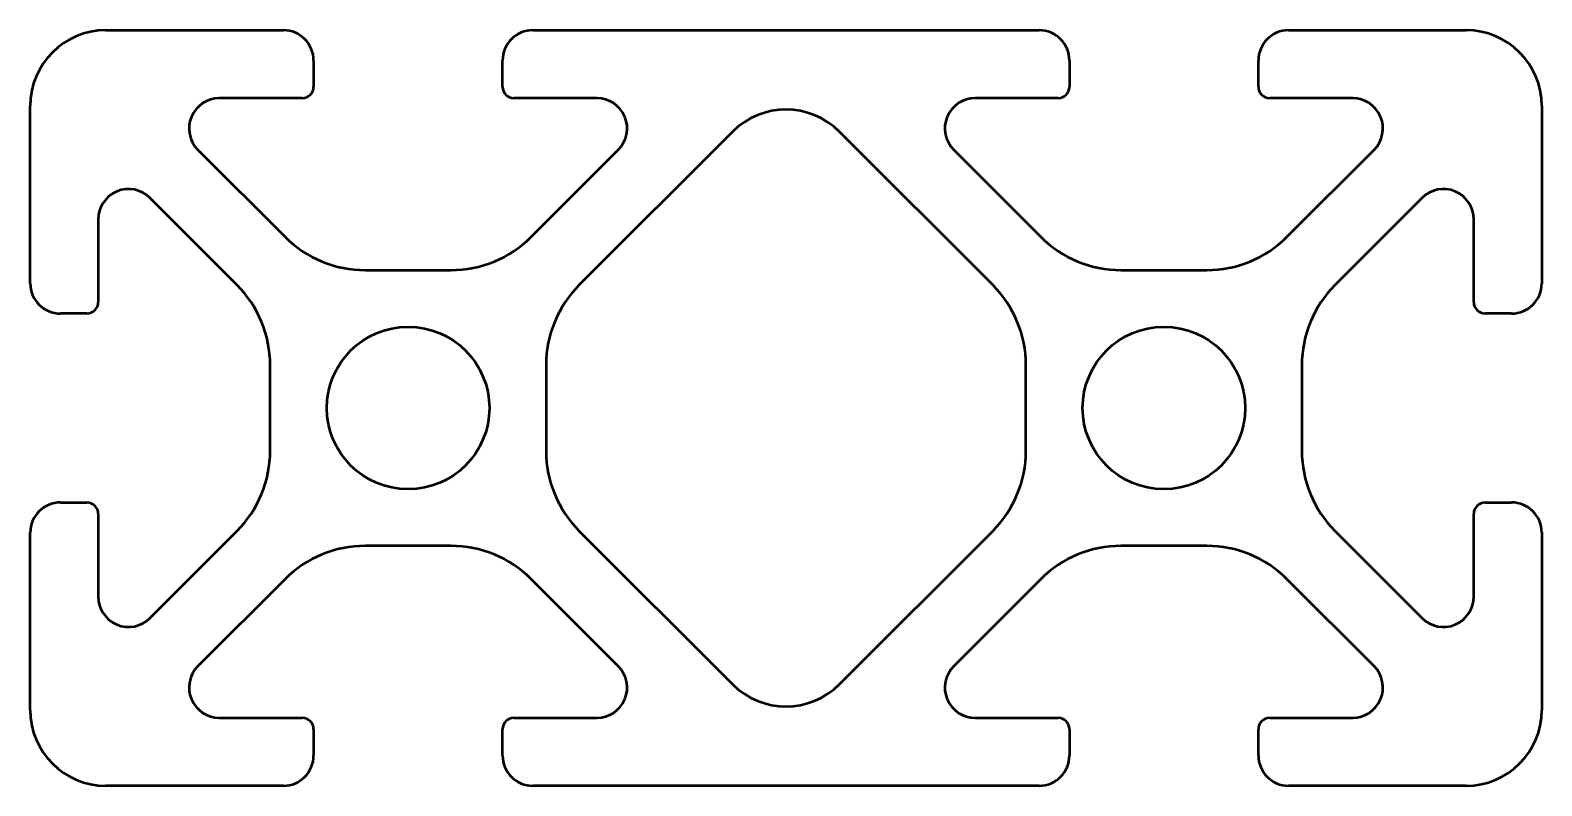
# Model space of a CAD drawing. Header units: millimetres. Extents: x -20 to 20, y -10 to 10.
import ezdxf

# ---------------------------------------------------------------- set-up
doc = ezdxf.new("R2010")
doc.units = ezdxf.units.MM
doc.layers.add('AM_0', color=7, linetype='Continuous', lineweight=50)

msp = doc.modelspace()

# ---------------------------------------------------------------- linework, layer by layer
at = {"layer": 'AM_0'}
for p, q in [((-18, 10), (-13.3, 10)), ((-6.7, 10), (6.7, 10)), ((13.3, 10), (18, 10)), ((-12.5, 9.2), (-12.5, 8.5)), ((-7.5, 8.5), (-7.5, 9.2)), ((7.5, 9.2), (7.5, 8.5)), ((12.5, 8.5), (12.5, 9.2)), ((-12.8, 8.2), (-14.996, 8.2)), ((-5.004, 8.2), (-7.2, 8.2)), ((7.2, 8.2), (5.004, 8.2)), ((14.996, 8.2), (12.8, 8.2)), ((-20, 3.3), (-20, 8)), ((20, 8), (20, 3.3)), ((-1.414, 7.313), (-5.471, 3.256)), ((5.471, 3.256), (1.414, 7.313)), ((-15.562, 6.834), (-13.256, 4.529)), ((-6.744, 4.529), (-4.438, 6.834)), ((4.438, 6.834), (6.744, 4.529)), ((13.256, 4.529), (15.562, 6.834)), ((-14.529, 3.256), (-16.834, 5.562)), ((16.834, 5.562), (14.529, 3.256)), ((-18.2, 4.996), (-18.2, 2.8)), ((18.2, 2.8), (18.2, 4.996)), ((-11.135, 3.65), (-8.865, 3.65)), ((8.865, 3.65), (11.135, 3.65)), ((-18.5, 2.5), (-19.2, 2.5)), ((19.2, 2.5), (18.5, 2.5)), ((-13.65, -1.135), (-13.65, 1.135)), ((-6.35, 1.135), (-6.35, -1.135)), ((6.35, -1.135), (6.35, 1.135)), ((13.65, 1.135), (13.65, -1.135)), ((-19.2, -2.5), (-18.5, -2.5)), ((-18.2, -2.8), (-18.2, -4.996)), ((18.2, -4.996), (18.2, -2.8)), ((18.5, -2.5), (19.2, -2.5)), ((-20, -8), (-20, -3.3)), ((-16.834, -5.562), (-14.529, -3.256)), ((-5.471, -3.256), (-1.414, -7.313)), ((1.414, -7.313), (5.471, -3.256)), ((14.529, -3.256), (16.834, -5.562)), ((20, -3.3), (20, -8)), ((-8.865, -3.65), (-11.135, -3.65)), ((11.135, -3.65), (8.865, -3.65)), ((-13.256, -4.529), (-15.562, -6.834)), ((-4.438, -6.834), (-6.744, -4.529)), ((6.744, -4.529), (4.438, -6.834)), ((15.562, -6.834), (13.256, -4.529)), ((-14.996, -8.2), (-12.8, -8.2)), ((-7.2, -8.2), (-5.004, -8.2)), ((5.004, -8.2), (7.2, -8.2)), ((12.8, -8.2), (14.996, -8.2)), ((-12.5, -8.5), (-12.5, -9.2)), ((-7.5, -9.2), (-7.5, -8.5)), ((7.5, -8.5), (7.5, -9.2)), ((12.5, -9.2), (12.5, -8.5)), ((-13.3, -10), (-18, -10)), ((6.7, -10), (-6.7, -10)), ((18, -10), (13.3, -10))]:
    msp.add_line(p, q, dxfattribs=at)
for centre in [(-10, 0), (10, 0)]:
    msp.add_circle(centre, 2.15, dxfattribs=at)
for centre, radius, start, end in [((-18, 8), 2, 90, 180), ((-13.3, 9.2), 0.8, 0, 90), ((-6.7, 9.2), 0.8, 90, 180), ((6.7, 9.2), 0.8, 0, 90), ((13.3, 9.2), 0.8, 90, 180), ((18, 8), 2, 0, 90), ((-12.8, 8.5), 0.3, 270, 0), ((-7.2, 8.5), 0.3, 180, 270), ((7.2, 8.5), 0.3, 270, 0), ((12.8, 8.5), 0.3, 180, 270), ((-14.996, 7.4), 0.8, 90, 225), ((-5.004, 7.4), 0.8, 315, 90), ((5.004, 7.4), 0.8, 90, 225), ((14.996, 7.4), 0.8, 315, 90), ((0, 5.899), 2, 45, 135), ((-17.4, 4.996), 0.8, 45, 180), ((17.4, 4.996), 0.8, 0, 135), ((-11.135, 6.65), 3, 225, 270), ((-8.865, 6.65), 3, 270, 315), ((8.865, 6.65), 3, 225, 270), ((11.135, 6.65), 3, 270, 315), ((-19.2, 3.3), 0.8, 180, 270), ((-16.65, 1.135), 3, 0, 45), ((-3.35, 1.135), 3, 135, 180), ((3.35, 1.135), 3, 0, 45), ((16.65, 1.135), 3, 135, 180), ((19.2, 3.3), 0.8, 270, 0), ((-18.5, 2.8), 0.3, 270, 0), ((18.5, 2.8), 0.3, 180, 270), ((-16.65, -1.135), 3, 315, 0), ((-3.35, -1.135), 3, 180, 225), ((3.35, -1.135), 3, 315, 0), ((16.65, -1.135), 3, 180, 225), ((-19.2, -3.3), 0.8, 90, 180), ((-18.5, -2.8), 0.3, 0, 90), ((18.5, -2.8), 0.3, 90, 180), ((19.2, -3.3), 0.8, 0, 90), ((-11.135, -6.65), 3, 90, 135), ((-8.865, -6.65), 3, 45, 90), ((8.865, -6.65), 3, 90, 135), ((11.135, -6.65), 3, 45, 90), ((-17.4, -4.996), 0.8, 180, 315), ((17.4, -4.996), 0.8, 225, 0), ((-14.996, -7.4), 0.8, 135, 270), ((-5.004, -7.4), 0.8, 270, 45), ((5.004, -7.4), 0.8, 135, 270), ((14.996, -7.4), 0.8, 270, 45), ((0, -5.899), 2, 225, 315), ((-18, -8), 2, 180, 270), ((18, -8), 2, 270, 0), ((-12.8, -8.5), 0.3, 0, 90), ((-7.2, -8.5), 0.3, 90, 180), ((7.2, -8.5), 0.3, 0, 90), ((12.8, -8.5), 0.3, 90, 180), ((-13.3, -9.2), 0.8, 270, 0), ((-6.7, -9.2), 0.8, 180, 270), ((6.7, -9.2), 0.8, 270, 0), ((13.3, -9.2), 0.8, 180, 270)]:
    msp.add_arc(centre, radius, start, end, dxfattribs=at)

doc.saveas('drawing.dxf')
